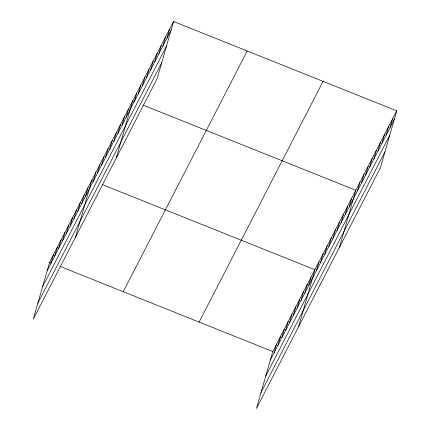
<?xml version="1.0" encoding="UTF-8"?>
<svg xmlns="http://www.w3.org/2000/svg" width="430" height="430" viewBox="0 0 430 430"><rect width="100%" height="100%" fill="white"/><g stroke="black" fill="none" stroke-linecap="round" stroke-linejoin="round"><path stroke-width="0.64" d="M173.564 21.5L49.6 262.225L33.271 319.167L157.24 78.443L173.564 21.5L396.729 110.832L380.399 167.775L256.436 408.5L272.76 351.557L396.729 110.832M50.982 263.327L53.433 254.786M54.814 255.888L57.265 247.341M58.647 248.443L61.098 239.902M62.479 241.004L64.93 232.463M66.311 233.565L68.757 225.024M70.144 226.121L72.589 217.58M73.971 218.682L76.422 210.141M77.803 211.243L80.254 202.702M81.635 203.799L84.087 195.258M85.468 196.359L87.919 187.819M75.422 237.322L91.751 180.38L93.606 181.121M93.391 180.976L95.842 172.435M97.481 173.032L99.932 164.491M101.571 165.088L104.022 156.547M105.662 157.143L108.113 148.603M109.752 149.199L112.203 140.658M113.843 141.255L116.294 132.714M117.938 133.311L120.384 124.77M122.029 125.367L124.474 116.826M126.119 117.422L128.565 108.881M116.331 157.885L132.655 100.937L134.515 101.684M134.3 101.539L136.751 92.993M138.39 93.595L140.841 85.054M142.48 85.651L144.931 77.11M146.571 77.706L149.022 69.165M150.661 69.762L153.112 61.221M154.752 61.818L157.203 53.277M158.842 53.874L161.293 45.333M162.938 45.929L165.383 37.389M167.028 37.985L169.474 29.444M274.147 352.654L276.592 344.113M277.979 345.215L280.425 336.674M281.806 337.776L284.257 329.235M285.638 330.337L288.089 321.79M289.471 322.892L291.922 314.351M293.303 315.453L295.754 306.912M297.135 308.014L299.586 299.473M300.968 300.57L303.413 292.029M304.8 293.131L307.246 284.59M308.627 285.692L311.078 277.151M298.581 326.655L314.91 269.707L102.27 184.588M316.55 270.309L319.001 261.762M320.646 262.364L323.091 253.824M324.736 254.42L327.182 245.879M328.826 246.476L331.272 237.935M332.917 238.532L335.362 229.991M337.007 230.587L339.458 222.047M341.098 222.643L343.548 214.102M345.188 214.699L347.639 206.158M349.278 206.755L351.729 198.214M339.49 247.212L355.82 190.27L143.179 105.151M357.459 190.866L359.91 182.325M361.549 182.922L364 174.381M365.645 174.978L368.091 166.437M369.736 167.033L372.181 158.493M373.826 159.089L376.271 150.548M377.916 151.145L380.362 142.604M382.007 143.206L384.458 134.66M386.097 135.262L388.548 126.716M390.187 127.318L392.638 118.777M47.149 270.766L171.119 30.041M42.57 286.74L166.539 46.015M37.851 303.198L161.82 62.474M123.243 291.707L247.207 50.977M199.117 322.075L323.086 81.351M270.314 360.098L394.278 119.373M265.735 376.067L389.698 135.343M261.015 392.525L384.979 151.801M49.6 262.225L51.455 262.966M60.119 266.439L272.76 351.557"/></g></svg>
